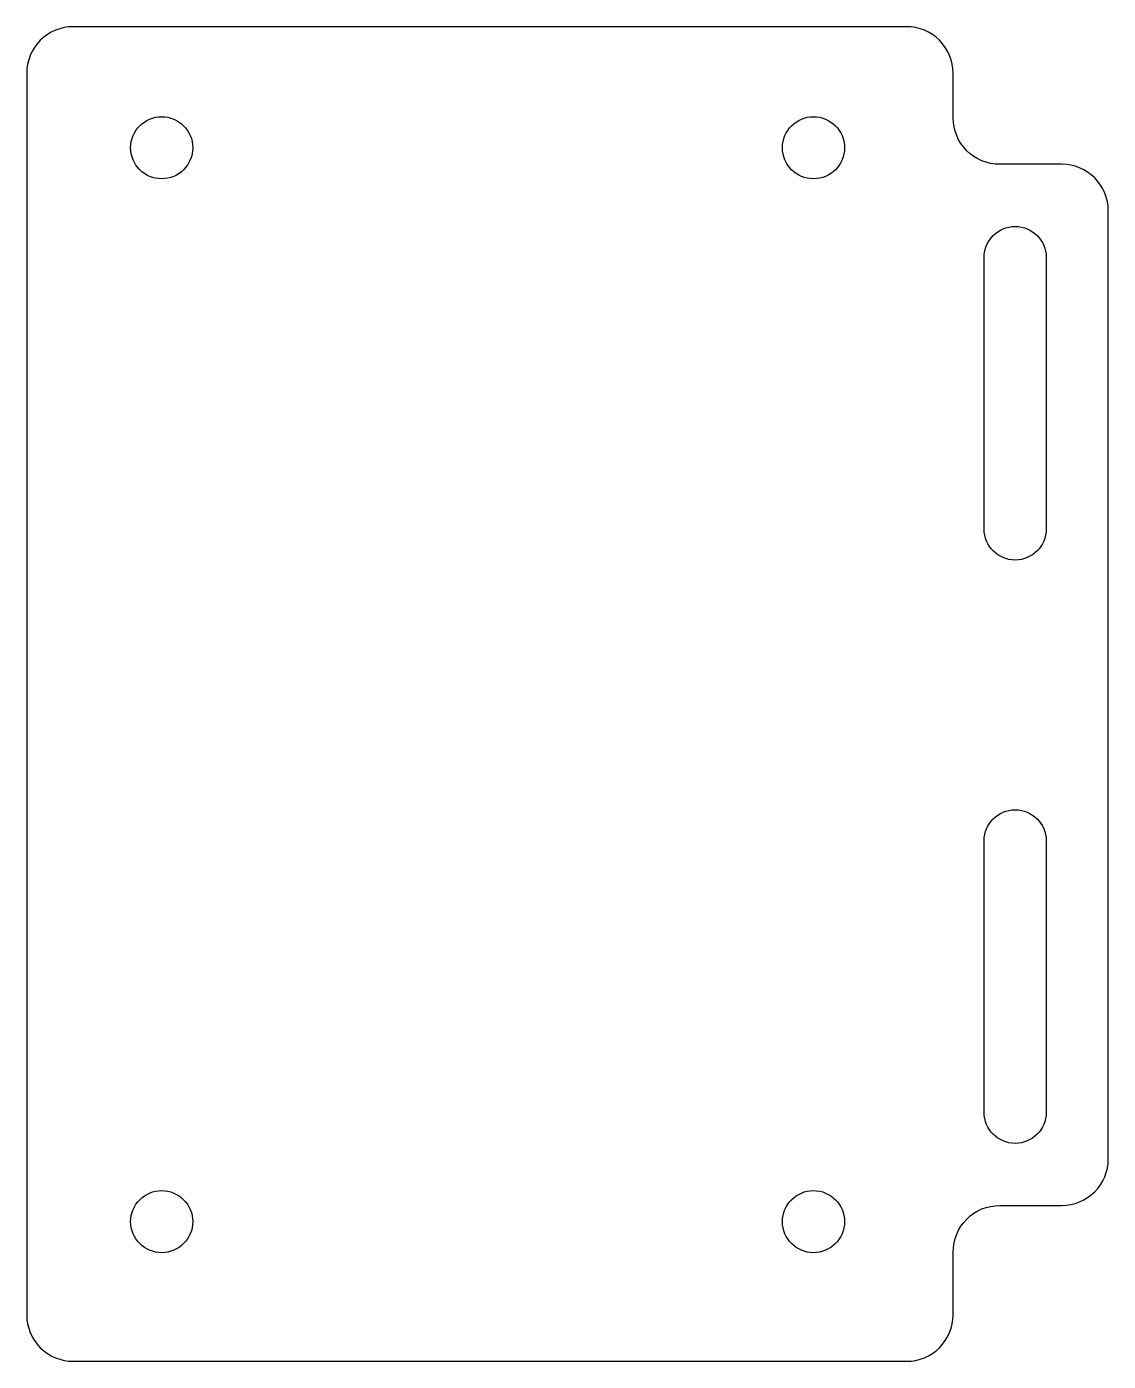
# Model space of a CAD drawing. Header units: millimetres. Extents: x 1.8 to 71.5, y -86.2 to -0.2.
import ezdxf

# ---------------------------------------------------------------- set-up
doc = ezdxf.new("R2010")
doc.units = ezdxf.units.MM
doc.header["$MEASUREMENT"] = 0
doc.layers.get('0').update_dxf_attribs({"true_color": 0xffffff})

msp = doc.modelspace()

# ---------------------------------------------------------------- linework, layer by layer
for points in [[(58.5, -0.2), (4.8, -0.2, 0.414214), (1.8, -3.2), (1.8, -83.2, 0.414214), (4.8, -86.2), (58.5, -86.2, 0.414214), (61.5, -83.2), (61.5, -79.157, -0.414214), (64.5, -76.157), (68.5, -76.157, 0.414214), (71.5, -73.157), (71.5, -12.068, 0.414214), (68.5, -9.068), (64.5, -9.068, -0.414214), (61.5, -6.068), (61.5, -3.2, 0.414214)], [(67.5, -15.068), (67.5, -32.568, -1), (63.5, -32.568), (63.5, -15.068, -1)], [(67.5, -52.657), (67.5, -70.157, -1), (63.5, -70.157), (63.5, -52.657, -1)]]:
    msp.add_lwpolyline(points, format="xyb", close=True)
for centre in [(10.5, -8), (10.5, -8), (52.5, -8), (52.5, -8), (10.5, -77.2), (10.5, -77.2), (52.5, -77.2), (52.5, -77.2)]:
    msp.add_circle(centre, 2)

doc.saveas('drawing.dxf')
